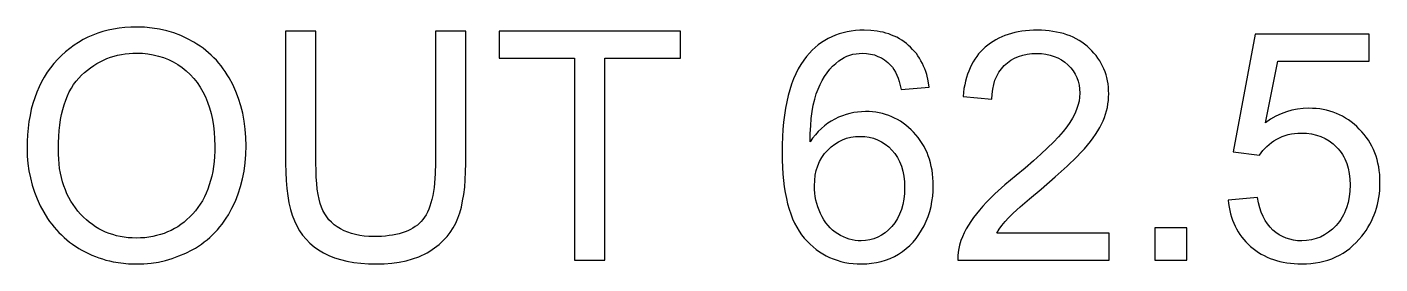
# Model space of a CAD drawing. Header units: millimetres. Extents: x -9.3 to 6.3, y 48.9 to 135.5.
# Drawn here: x -9.28 to 3.28, y 61.4 to 63.6 of the extents above; entities that cross this region are included whole.
import ezdxf

# ---------------------------------------------------------------- set-up
doc = ezdxf.new("R2010")
doc.units = ezdxf.units.MM
doc.layers.add('LASER_MARK', color=7, linetype='Continuous')

msp = doc.modelspace()

# ---------------------------------------------------------------- linework, layer by layer
at = {"layer": 'LASER_MARK'}
for points in [[(-8.995, 63.301), (-9.03, 63.262), (-9.062, 63.222), (-9.092, 63.18), (-9.12, 63.136), (-9.145, 63.091), (-9.168, 63.044), (-9.19, 62.994), (-9.208, 62.944), (-9.225, 62.891), (-9.24, 62.836), (-9.252, 62.78), (-9.262, 62.722), (-9.27, 62.662), (-9.275, 62.6), (-9.278, 62.537), (-9.279, 62.472), (-9.278, 62.402), (-9.272, 62.334), (-9.262, 62.266), (-9.249, 62.199), (-9.232, 62.133), (-9.211, 62.068), (-9.186, 62.004), (-9.158, 61.941), (-9.125, 61.88), (-9.09, 61.822), (-9.07, 61.794), (-9.05, 61.768), (-9.029, 61.742), (-9.007, 61.717), (-8.984, 61.692), (-8.961, 61.669), (-8.936, 61.646), (-8.911, 61.624), (-8.884, 61.603), (-8.857, 61.583), (-8.799, 61.545), (-8.77, 61.527), (-8.739, 61.511), (-8.709, 61.496), (-8.677, 61.482), (-8.645, 61.469), (-8.613, 61.457), (-8.58, 61.446), (-8.547, 61.436), (-8.513, 61.428), (-8.479, 61.42), (-8.409, 61.409), (-8.337, 61.402), (-8.263, 61.4), (-8.194, 61.402), (-8.127, 61.408), (-8.06, 61.418), (-7.995, 61.433), (-7.931, 61.451), (-7.869, 61.474), (-7.807, 61.5), (-7.747, 61.531), (-7.717, 61.548), (-7.688, 61.566), (-7.661, 61.585), (-7.634, 61.605), (-7.608, 61.625), (-7.582, 61.647), (-7.558, 61.67), (-7.535, 61.693), (-7.512, 61.718), (-7.49, 61.744), (-7.469, 61.77), (-7.449, 61.798), (-7.43, 61.826), (-7.411, 61.856), (-7.394, 61.886), (-7.377, 61.918), (-7.346, 61.983), (-7.32, 62.05), (-7.297, 62.119), (-7.279, 62.19), (-7.265, 62.263), (-7.254, 62.339), (-7.248, 62.417), (-7.246, 62.496), (-7.248, 62.575), (-7.254, 62.652), (-7.264, 62.726), (-7.277, 62.799), (-7.295, 62.869), (-7.316, 62.937), (-7.341, 63.003), (-7.37, 63.067), (-7.403, 63.128), (-7.421, 63.157), (-7.439, 63.186), (-7.459, 63.213), (-7.479, 63.24), (-7.5, 63.266), (-7.522, 63.291), (-7.545, 63.315), (-7.569, 63.338), (-7.594, 63.361), (-7.619, 63.382), (-7.646, 63.403), (-7.673, 63.422), (-7.702, 63.441), (-7.731, 63.459), (-7.791, 63.492), (-7.852, 63.521), (-7.916, 63.545), (-7.982, 63.565), (-8.049, 63.58), (-8.118, 63.591), (-8.189, 63.598), (-8.261, 63.6), (-8.317, 63.599), (-8.371, 63.595), (-8.424, 63.589), (-8.476, 63.581), (-8.526, 63.571), (-8.575, 63.558), (-8.623, 63.543), (-8.67, 63.525), (-8.715, 63.505), (-8.759, 63.483), (-8.801, 63.458), (-8.843, 63.432), (-8.883, 63.402), (-8.922, 63.371), (-8.959, 63.337)], [(-5.489, 63.562), (-5.489, 62.335), (-5.491, 62.239), (-5.497, 62.151), (-5.501, 62.111), (-5.507, 62.072), (-5.514, 62.035), (-5.522, 62), (-5.53, 61.967), (-5.54, 61.936), (-5.551, 61.908), (-5.563, 61.881), (-5.576, 61.856), (-5.59, 61.834), (-5.605, 61.813), (-5.621, 61.794), (-5.638, 61.777), (-5.656, 61.761), (-5.676, 61.747), (-5.698, 61.733), (-5.72, 61.72), (-5.745, 61.709), (-5.77, 61.698), (-5.797, 61.689), (-5.825, 61.681), (-5.855, 61.674), (-5.886, 61.668), (-5.919, 61.663), (-5.953, 61.659), (-5.988, 61.656), (-6.063, 61.654), (-6.107, 61.655), (-6.15, 61.658), (-6.191, 61.664), (-6.23, 61.672), (-6.268, 61.682), (-6.303, 61.694), (-6.337, 61.708), (-6.37, 61.725), (-6.4, 61.744), (-6.428, 61.764), (-6.453, 61.787), (-6.477, 61.811), (-6.498, 61.837), (-6.516, 61.865), (-6.533, 61.895), (-6.547, 61.927), (-6.559, 61.962), (-6.569, 62.002), (-6.578, 62.046), (-6.585, 62.095), (-6.591, 62.148), (-6.595, 62.206), (-6.597, 62.268), (-6.598, 62.335), (-6.598, 63.562), (-6.879, 63.562), (-6.879, 62.334), (-6.878, 62.252), (-6.874, 62.174), (-6.868, 62.101), (-6.859, 62.032), (-6.848, 61.967), (-6.834, 61.907), (-6.817, 61.852), (-6.798, 61.801), (-6.776, 61.754), (-6.751, 61.709), (-6.722, 61.668), (-6.69, 61.629), (-6.654, 61.593), (-6.615, 61.56), (-6.573, 61.53), (-6.527, 61.503), (-6.478, 61.479), (-6.425, 61.458), (-6.369, 61.44), (-6.31, 61.426), (-6.247, 61.414), (-6.181, 61.406), (-6.111, 61.402), (-6.038, 61.4), (-5.963, 61.402), (-5.892, 61.407), (-5.824, 61.417), (-5.76, 61.43), (-5.7, 61.446), (-5.644, 61.466), (-5.617, 61.478), (-5.591, 61.49), (-5.566, 61.504), (-5.542, 61.518), (-5.496, 61.549), (-5.454, 61.582), (-5.416, 61.617), (-5.381, 61.654), (-5.351, 61.693), (-5.323, 61.735), (-5.3, 61.779), (-5.28, 61.825), (-5.263, 61.874), (-5.248, 61.927), (-5.236, 61.985), (-5.225, 62.046), (-5.217, 62.112), (-5.212, 62.182), (-5.208, 62.256), (-5.207, 62.334), (-5.207, 63.562)], [(-4.198, 61.436), (-3.917, 61.436), (-3.917, 63.311), (-3.213, 63.311), (-3.213, 63.562), (-4.898, 63.562), (-4.898, 63.311), (-4.198, 63.311)], [(-1.164, 63.021), (-0.904, 63.042), (-0.914, 63.102), (-0.928, 63.159), (-0.937, 63.186), (-0.946, 63.213), (-0.957, 63.238), (-0.968, 63.263), (-0.981, 63.287), (-0.994, 63.31), (-1.009, 63.332), (-1.024, 63.353), (-1.041, 63.374), (-1.059, 63.393), (-1.077, 63.412), (-1.097, 63.43), (-1.117, 63.447), (-1.138, 63.463), (-1.16, 63.478), (-1.182, 63.492), (-1.206, 63.505), (-1.23, 63.516), (-1.254, 63.526), (-1.279, 63.536), (-1.306, 63.544), (-1.332, 63.551), (-1.36, 63.557), (-1.388, 63.562), (-1.446, 63.569), (-1.508, 63.571), (-1.549, 63.57), (-1.59, 63.567), (-1.629, 63.562), (-1.667, 63.556), (-1.705, 63.547), (-1.741, 63.537), (-1.776, 63.524), (-1.81, 63.51), (-1.843, 63.494), (-1.874, 63.476), (-1.905, 63.456), (-1.935, 63.434), (-1.963, 63.41), (-1.991, 63.384), (-2.017, 63.357), (-2.043, 63.327), (-2.07, 63.291), (-2.096, 63.252), (-2.12, 63.211), (-2.142, 63.166), (-2.163, 63.12), (-2.182, 63.07), (-2.198, 63.018), (-2.214, 62.963), (-2.227, 62.906), (-2.239, 62.846), (-2.248, 62.783), (-2.256, 62.718), (-2.263, 62.65), (-2.267, 62.58), (-2.27, 62.507), (-2.271, 62.431), (-2.27, 62.363), (-2.267, 62.298), (-2.263, 62.235), (-2.258, 62.175), (-2.25, 62.117), (-2.242, 62.062), (-2.231, 62.008), (-2.219, 61.958), (-2.205, 61.91), (-2.19, 61.864), (-2.173, 61.82), (-2.155, 61.779), (-2.135, 61.741), (-2.113, 61.705), (-2.09, 61.671), (-2.065, 61.64), (-2.038, 61.611), (-2.011, 61.584), (-1.983, 61.558), (-1.954, 61.535), (-1.924, 61.513), (-1.893, 61.494), (-1.861, 61.476), (-1.829, 61.46), (-1.795, 61.446), (-1.76, 61.434), (-1.725, 61.423), (-1.688, 61.415), (-1.65, 61.408), (-1.612, 61.404), (-1.573, 61.401), (-1.532, 61.4), (-1.485, 61.401), (-1.439, 61.406), (-1.395, 61.413), (-1.351, 61.423), (-1.309, 61.436), (-1.268, 61.451), (-1.228, 61.47), (-1.19, 61.491), (-1.153, 61.515), (-1.119, 61.542), (-1.086, 61.571), (-1.055, 61.603), (-1.027, 61.637), (-1, 61.674), (-0.976, 61.713), (-0.953, 61.755), (-0.933, 61.798), (-0.915, 61.842), (-0.9, 61.887), (-0.888, 61.934), (-0.879, 61.98), (-0.872, 62.028), (-0.868, 62.077), (-0.867, 62.127), (-0.867, 62.164), (-0.87, 62.201), (-0.873, 62.237), (-0.878, 62.272), (-0.885, 62.306), (-0.893, 62.339), (-0.902, 62.372), (-0.913, 62.403), (-0.925, 62.434), (-0.938, 62.463), (-0.953, 62.492), (-0.97, 62.52), (-0.988, 62.547), (-1.007, 62.573), (-1.028, 62.599), (-1.05, 62.623), (-1.073, 62.647), (-1.097, 62.668), (-1.122, 62.689), (-1.147, 62.707), (-1.172, 62.725), (-1.199, 62.74), (-1.226, 62.755), (-1.253, 62.767), (-1.281, 62.779), (-1.31, 62.788), (-1.339, 62.797), (-1.369, 62.803), (-1.399, 62.809), (-1.431, 62.812), (-1.462, 62.815), (-1.495, 62.815), (-1.532, 62.814), (-1.569, 62.811), (-1.605, 62.806), (-1.641, 62.798), (-1.676, 62.788), (-1.711, 62.776), (-1.746, 62.762), (-1.78, 62.746), (-1.814, 62.727), (-1.846, 62.706), (-1.877, 62.683), (-1.906, 62.658), (-1.934, 62.63), (-1.961, 62.6), (-1.987, 62.567), (-2.011, 62.533), (-2.009, 62.61), (-2.005, 62.683), (-1.999, 62.751), (-1.991, 62.815), (-1.981, 62.874), (-1.968, 62.929), (-1.954, 62.979), (-1.937, 63.024), (-1.918, 63.066), (-1.898, 63.105), (-1.876, 63.142), (-1.853, 63.176), (-1.828, 63.208), (-1.801, 63.237), (-1.773, 63.263), (-1.743, 63.287), (-1.719, 63.303), (-1.694, 63.317), (-1.668, 63.329), (-1.641, 63.339), (-1.613, 63.347), (-1.584, 63.352), (-1.554, 63.355), (-1.524, 63.356), (-1.486, 63.355), (-1.449, 63.349), (-1.414, 63.341), (-1.381, 63.328), (-1.349, 63.313), (-1.319, 63.294), (-1.29, 63.271), (-1.263, 63.245), (-1.247, 63.226), (-1.233, 63.205), (-1.219, 63.181), (-1.206, 63.154), (-1.194, 63.125), (-1.183, 63.093), (-1.173, 63.058)], [(0.765, 61.687), (-0.278, 61.687), (-0.255, 61.723), (-0.229, 61.758), (-0.2, 61.793), (-0.168, 61.829), (-0.124, 61.872), (-0.059, 61.931), (0.027, 62.005), (0.134, 62.096), (0.265, 62.209), (0.375, 62.309), (0.466, 62.396), (0.504, 62.435), (0.536, 62.47), (0.566, 62.504), (0.593, 62.538), (0.618, 62.571), (0.64, 62.603), (0.661, 62.636), (0.679, 62.667), (0.696, 62.699), (0.71, 62.73), (0.722, 62.761), (0.733, 62.792), (0.742, 62.823), (0.749, 62.854), (0.755, 62.886), (0.759, 62.917), (0.761, 62.949), (0.762, 62.981), (0.761, 63.012), (0.759, 63.042), (0.756, 63.072), (0.751, 63.101), (0.744, 63.13), (0.737, 63.157), (0.728, 63.185), (0.717, 63.211), (0.705, 63.237), (0.692, 63.263), (0.678, 63.287), (0.662, 63.311), (0.644, 63.335), (0.625, 63.358), (0.605, 63.38), (0.584, 63.401), (0.561, 63.422), (0.537, 63.441), (0.512, 63.459), (0.486, 63.476), (0.46, 63.491), (0.432, 63.505), (0.403, 63.517), (0.373, 63.529), (0.342, 63.539), (0.311, 63.547), (0.278, 63.554), (0.244, 63.56), (0.209, 63.565), (0.174, 63.568), (0.137, 63.57), (0.099, 63.571), (0.062, 63.57), (0.025, 63.569), (-0.01, 63.565), (-0.045, 63.561), (-0.078, 63.556), (-0.111, 63.549), (-0.142, 63.541), (-0.173, 63.532), (-0.203, 63.521), (-0.232, 63.51), (-0.259, 63.497), (-0.286, 63.482), (-0.312, 63.467), (-0.337, 63.451), (-0.361, 63.433), (-0.384, 63.414), (-0.406, 63.393), (-0.426, 63.372), (-0.446, 63.35), (-0.464, 63.326), (-0.481, 63.301), (-0.497, 63.276), (-0.512, 63.249), (-0.526, 63.221), (-0.538, 63.191), (-0.549, 63.161), (-0.559, 63.13), (-0.568, 63.097), (-0.575, 63.064), (-0.582, 63.029), (-0.587, 62.993), (-0.591, 62.956), (-0.323, 62.929), (-0.321, 62.977), (-0.315, 63.023), (-0.306, 63.066), (-0.294, 63.107), (-0.277, 63.145), (-0.258, 63.18), (-0.235, 63.212), (-0.208, 63.242), (-0.179, 63.268), (-0.147, 63.291), (-0.113, 63.311), (-0.076, 63.327), (-0.037, 63.339), (0.004, 63.348), (0.047, 63.353), (0.093, 63.355), (0.137, 63.353), (0.178, 63.348), (0.218, 63.34), (0.255, 63.328), (0.29, 63.313), (0.323, 63.295), (0.354, 63.273), (0.383, 63.248), (0.409, 63.221), (0.431, 63.192), (0.45, 63.162), (0.466, 63.13), (0.478, 63.096), (0.487, 63.061), (0.492, 63.025), (0.494, 62.987), (0.492, 62.949), (0.486, 62.911), (0.476, 62.873), (0.463, 62.834), (0.446, 62.795), (0.425, 62.754), (0.4, 62.714), (0.372, 62.673), (0.338, 62.629), (0.297, 62.582), (0.249, 62.531), (0.194, 62.477), (0.132, 62.419), (0.063, 62.357), (-0.013, 62.291), (-0.097, 62.222), (-0.202, 62.134), (-0.294, 62.05), (-0.335, 62.011), (-0.372, 61.973), (-0.407, 61.936), (-0.438, 61.9), (-0.467, 61.865), (-0.493, 61.83), (-0.518, 61.795), (-0.54, 61.76), (-0.561, 61.725), (-0.579, 61.689), (-0.596, 61.653), (-0.61, 61.618), (-0.624, 61.574), (-0.634, 61.529), (-0.64, 61.483), (-0.64, 61.436), (0.765, 61.436)], [(2.144, 62.016), (1.87, 61.993), (1.874, 61.96), (1.879, 61.928), (1.885, 61.896), (1.893, 61.866), (1.902, 61.836), (1.912, 61.807), (1.923, 61.779), (1.935, 61.751), (1.949, 61.725), (1.964, 61.699), (1.98, 61.674), (1.998, 61.65), (2.016, 61.627), (2.036, 61.605), (2.057, 61.583), (2.079, 61.562), (2.103, 61.543), (2.127, 61.524), (2.152, 61.507), (2.178, 61.491), (2.205, 61.477), (2.232, 61.463), (2.26, 61.451), (2.29, 61.441), (2.32, 61.431), (2.35, 61.423), (2.382, 61.416), (2.415, 61.41), (2.448, 61.406), (2.482, 61.403), (2.517, 61.401), (2.553, 61.4), (2.597, 61.401), (2.639, 61.404), (2.68, 61.409), (2.721, 61.416), (2.76, 61.425), (2.797, 61.436), (2.834, 61.449), (2.869, 61.465), (2.904, 61.482), (2.937, 61.501), (2.969, 61.522), (3, 61.545), (3.029, 61.57), (3.058, 61.598), (3.085, 61.627), (3.111, 61.658), (3.132, 61.685), (3.151, 61.712), (3.168, 61.74), (3.185, 61.768), (3.2, 61.797), (3.214, 61.827), (3.226, 61.857), (3.237, 61.888), (3.247, 61.919), (3.256, 61.952), (3.263, 61.984), (3.269, 62.018), (3.274, 62.052), (3.277, 62.086), (3.279, 62.121), (3.279, 62.157), (3.279, 62.194), (3.277, 62.231), (3.273, 62.267), (3.268, 62.302), (3.261, 62.336), (3.253, 62.369), (3.243, 62.401), (3.232, 62.433), (3.219, 62.463), (3.205, 62.493), (3.189, 62.522), (3.172, 62.55), (3.153, 62.577), (3.133, 62.603), (3.111, 62.628), (3.088, 62.653), (3.064, 62.676), (3.039, 62.698), (3.013, 62.719), (2.987, 62.737), (2.96, 62.755), (2.932, 62.771), (2.904, 62.785), (2.875, 62.798), (2.845, 62.809), (2.815, 62.819), (2.784, 62.827), (2.752, 62.834), (2.72, 62.839), (2.686, 62.843), (2.653, 62.845), (2.618, 62.846), (2.566, 62.844), (2.514, 62.838), (2.463, 62.827), (2.413, 62.813), (2.363, 62.794), (2.313, 62.771), (2.265, 62.744), (2.216, 62.712), (2.331, 63.284), (3.179, 63.284), (3.179, 63.533), (2.122, 63.533), (1.916, 62.441), (2.161, 62.409), (2.177, 62.432), (2.193, 62.453), (2.211, 62.473), (2.23, 62.492), (2.251, 62.51), (2.273, 62.527), (2.296, 62.543), (2.321, 62.558), (2.347, 62.571), (2.373, 62.583), (2.401, 62.593), (2.429, 62.601), (2.457, 62.607), (2.487, 62.612), (2.517, 62.614), (2.549, 62.615), (2.598, 62.613), (2.645, 62.607), (2.69, 62.597), (2.732, 62.583), (2.772, 62.565), (2.809, 62.543), (2.844, 62.516), (2.877, 62.486), (2.892, 62.47), (2.906, 62.452), (2.92, 62.435), (2.932, 62.416), (2.943, 62.396), (2.954, 62.376), (2.971, 62.334), (2.985, 62.288), (2.995, 62.24), (3.001, 62.188), (3.003, 62.134), (3, 62.077), (2.994, 62.022), (2.984, 61.971), (2.97, 61.922), (2.961, 61.899), (2.952, 61.876), (2.941, 61.855), (2.929, 61.834), (2.916, 61.813), (2.903, 61.794), (2.888, 61.775), (2.872, 61.757), (2.838, 61.723), (2.803, 61.695), (2.766, 61.67), (2.727, 61.65), (2.686, 61.635), (2.644, 61.624), (2.599, 61.617), (2.553, 61.615), (2.514, 61.616), (2.477, 61.621), (2.442, 61.629), (2.408, 61.64), (2.375, 61.654), (2.344, 61.671), (2.314, 61.692), (2.285, 61.715), (2.259, 61.742), (2.235, 61.772), (2.213, 61.805), (2.195, 61.841), (2.178, 61.88), (2.164, 61.922), (2.153, 61.968)], [(-8.783, 61.862), (-8.808, 61.89), (-8.831, 61.92), (-8.853, 61.951), (-8.873, 61.983), (-8.892, 62.016), (-8.909, 62.051), (-8.924, 62.087), (-8.938, 62.124), (-8.95, 62.162), (-8.96, 62.202), (-8.969, 62.243), (-8.977, 62.285), (-8.982, 62.329), (-8.986, 62.374), (-8.989, 62.42), (-8.989, 62.467), (-8.989, 62.526), (-8.986, 62.583), (-8.982, 62.638), (-8.976, 62.69), (-8.968, 62.741), (-8.959, 62.789), (-8.948, 62.835), (-8.936, 62.879), (-8.921, 62.92), (-8.905, 62.96), (-8.888, 62.998), (-8.868, 63.033), (-8.847, 63.066), (-8.825, 63.097), (-8.8, 63.126), (-8.774, 63.153), (-8.747, 63.177), (-8.719, 63.201), (-8.69, 63.222), (-8.661, 63.242), (-8.631, 63.261), (-8.601, 63.278), (-8.57, 63.293), (-8.538, 63.307), (-8.505, 63.319), (-8.472, 63.329), (-8.439, 63.338), (-8.404, 63.345), (-8.369, 63.351), (-8.333, 63.355), (-8.297, 63.357), (-8.26, 63.358), (-8.208, 63.356), (-8.157, 63.351), (-8.108, 63.343), (-8.06, 63.331), (-8.013, 63.316), (-7.968, 63.298), (-7.924, 63.276), (-7.881, 63.251), (-7.84, 63.223), (-7.801, 63.192), (-7.765, 63.159), (-7.732, 63.123), (-7.701, 63.084), (-7.673, 63.042), (-7.647, 62.998), (-7.624, 62.951), (-7.603, 62.902), (-7.586, 62.85), (-7.571, 62.797), (-7.558, 62.741), (-7.549, 62.683), (-7.542, 62.623), (-7.538, 62.562), (-7.536, 62.498), (-7.537, 62.447), (-7.54, 62.398), (-7.544, 62.35), (-7.549, 62.304), (-7.556, 62.26), (-7.565, 62.216), (-7.576, 62.175), (-7.588, 62.134), (-7.601, 62.095), (-7.616, 62.058), (-7.633, 62.022), (-7.652, 61.987), (-7.672, 61.954), (-7.693, 61.923), (-7.717, 61.893), (-7.742, 61.864), (-7.768, 61.837), (-7.795, 61.812), (-7.822, 61.788), (-7.851, 61.766), (-7.881, 61.746), (-7.911, 61.728), (-7.943, 61.711), (-7.975, 61.697), (-8.008, 61.683), (-8.042, 61.672), (-8.077, 61.663), (-8.113, 61.655), (-8.149, 61.649), (-8.187, 61.644), (-8.225, 61.642), (-8.264, 61.641), (-8.303, 61.642), (-8.341, 61.644), (-8.378, 61.649), (-8.414, 61.655), (-8.449, 61.662), (-8.483, 61.672), (-8.517, 61.683), (-8.55, 61.696), (-8.582, 61.711), (-8.613, 61.727), (-8.643, 61.745), (-8.673, 61.765), (-8.702, 61.787), (-8.729, 61.81), (-8.757, 61.835)], [(-1.913, 61.867), (-1.926, 61.898), (-1.938, 61.929), (-1.948, 61.961), (-1.956, 61.993), (-1.962, 62.026), (-1.967, 62.058), (-1.969, 62.092), (-1.97, 62.125), (-1.968, 62.175), (-1.963, 62.223), (-1.953, 62.268), (-1.94, 62.311), (-1.922, 62.352), (-1.901, 62.39), (-1.876, 62.425), (-1.847, 62.458), (-1.815, 62.488), (-1.782, 62.513), (-1.747, 62.535), (-1.71, 62.553), (-1.672, 62.567), (-1.632, 62.577), (-1.59, 62.583), (-1.547, 62.585), (-1.503, 62.583), (-1.461, 62.577), (-1.422, 62.567), (-1.384, 62.553), (-1.348, 62.535), (-1.314, 62.513), (-1.281, 62.488), (-1.251, 62.458), (-1.223, 62.425), (-1.2, 62.389), (-1.179, 62.35), (-1.163, 62.308), (-1.15, 62.263), (-1.141, 62.215), (-1.135, 62.164), (-1.134, 62.111), (-1.135, 62.055), (-1.141, 62.002), (-1.15, 61.952), (-1.163, 61.905), (-1.18, 61.862), (-1.2, 61.821), (-1.225, 61.783), (-1.252, 61.748), (-1.283, 61.717), (-1.315, 61.69), (-1.348, 61.667), (-1.383, 61.648), (-1.419, 61.633), (-1.457, 61.623), (-1.496, 61.617), (-1.537, 61.615), (-1.565, 61.616), (-1.593, 61.619), (-1.62, 61.624), (-1.647, 61.631), (-1.674, 61.64), (-1.701, 61.651), (-1.727, 61.664), (-1.753, 61.679), (-1.778, 61.696), (-1.801, 61.715), (-1.824, 61.736), (-1.844, 61.758), (-1.864, 61.783), (-1.882, 61.809), (-1.898, 61.837)], [(1.191, 61.436), (1.488, 61.436), (1.488, 61.734), (1.191, 61.734)]]:
    msp.add_lwpolyline(points, close=True, dxfattribs=at)

doc.saveas('drawing.dxf')
